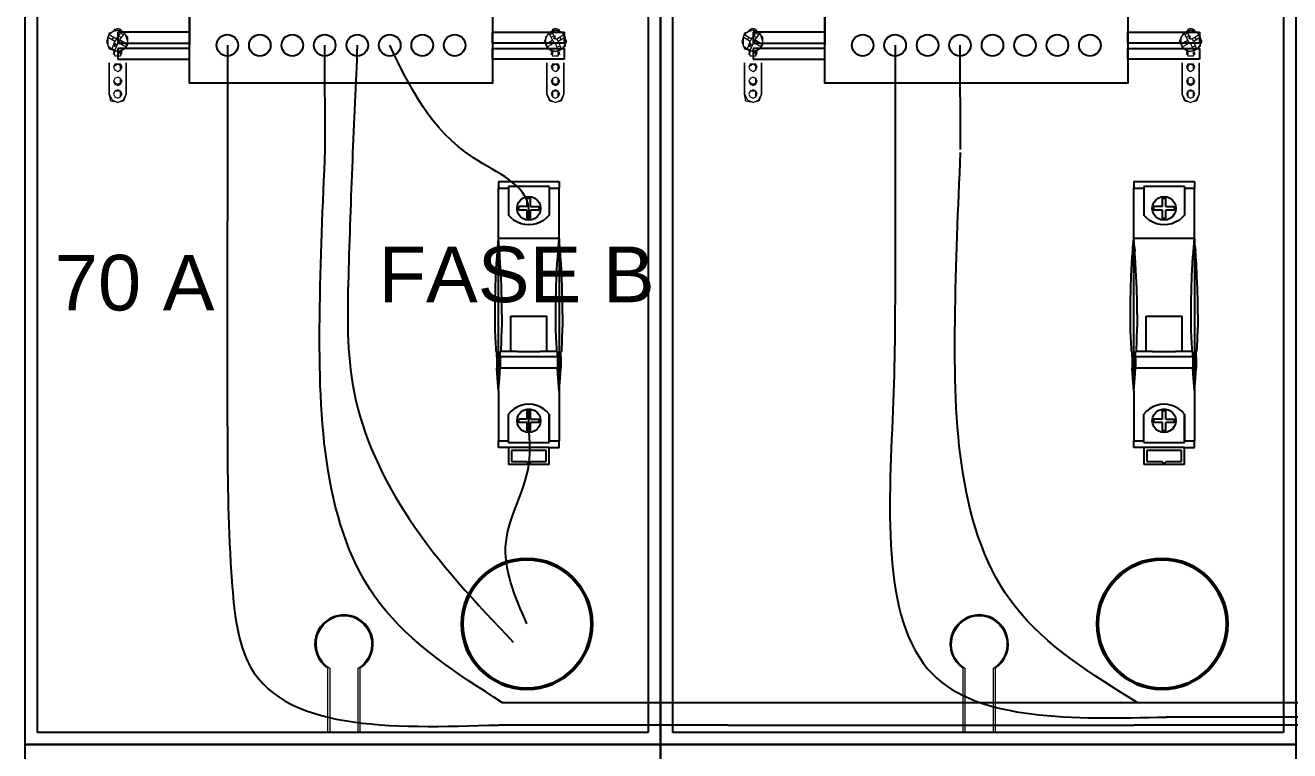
# Model space of a CAD drawing. Header units: millimetres. Extents: x 2991 to 3503, y 2795 to 2987.
# Drawn here: x 3307.2 to 3321.03, y 2833.31 to 2841.24 of the extents above; entities that cross this region are included whole.
import ezdxf

# ---------------------------------------------------------------- set-up
doc = ezdxf.new("R2010")
doc.units = ezdxf.units.MM
doc.linetypes.add('ACAD_ISO02W100', pattern=[15, 12, -3])
doc.layers.add('IND', color=7, linetype='Continuous', lineweight=13)
doc.styles.get("Standard").update_dxf_attribs({"font": ''})
doc.styles.get('Standard').set_extended_font_data('Arial')

msp = doc.modelspace()

# ---------------------------------------------------------------- linework, layer by layer
for p, q in [((3307.334, 2833.506), (3307.334, 2847.133)), ((3314.013, 2847.133), (3314.013, 2833.506)), ((3314.281, 2833.506), (3314.281, 2847.133)), ((3320.96, 2847.133), (3320.96, 2833.506)), ((3308.996, 2841.432), (3308.996, 2841.022)), ((3315.943, 2841.432), (3315.943, 2841.022)), ((3308.996, 2841.161), (3308.212, 2841.161)), ((3308.212, 2841.161), (3308.212, 2841.043)), ((3308.996, 2841.043), (3308.996, 2841.161)), ((3312.31, 2841.161), (3313.094, 2841.161)), ((3312.31, 2841.043), (3312.31, 2841.161)), ((3313.094, 2841.161), (3313.094, 2841.043)), ((3315.943, 2841.161), (3315.159, 2841.161)), ((3315.159, 2841.161), (3315.159, 2841.043)), ((3315.943, 2841.043), (3315.943, 2841.161)), ((3319.257, 2841.161), (3320.041, 2841.161)), ((3319.257, 2841.043), (3319.257, 2841.161)), ((3320.041, 2841.161), (3320.041, 2841.043)), ((3308.212, 2841.043), (3308.212, 2841.043)), ((3308.212, 2841.043), (3308.996, 2841.043)), ((3313.094, 2841.043), (3312.31, 2841.043)), ((3313.094, 2841.043), (3313.094, 2841.043)), ((3315.159, 2841.043), (3315.159, 2841.043)), ((3315.159, 2841.043), (3315.943, 2841.043)), ((3320.041, 2841.043), (3319.257, 2841.043)), ((3320.041, 2841.043), (3320.041, 2841.043)), ((3308.996, 2840.984), (3308.212, 2840.984)), ((3308.212, 2840.984), (3308.212, 2840.866)), ((3308.212, 2840.866), (3308.212, 2840.866)), ((3308.212, 2840.866), (3308.996, 2840.866)), ((3308.996, 2840.866), (3308.996, 2840.984)), ((3312.31, 2840.984), (3313.094, 2840.984)), ((3312.31, 2840.866), (3312.31, 2840.984)), ((3313.094, 2840.866), (3312.31, 2840.866)), ((3313.094, 2840.984), (3313.094, 2840.866)), ((3313.094, 2840.866), (3313.094, 2840.866)), ((3315.943, 2840.984), (3315.159, 2840.984)), ((3315.159, 2840.984), (3315.159, 2840.866)), ((3315.159, 2840.866), (3315.159, 2840.866)), ((3315.159, 2840.866), (3315.943, 2840.866)), ((3315.943, 2840.866), (3315.943, 2840.984)), ((3319.257, 2840.984), (3320.041, 2840.984)), ((3319.257, 2840.866), (3319.257, 2840.984)), ((3320.041, 2840.866), (3319.257, 2840.866)), ((3320.041, 2840.984), (3320.041, 2840.866)), ((3320.041, 2840.866), (3320.041, 2840.866)), ((3312.375, 2839.53), (3312.375, 2839.456)), ((3312.375, 2839.53), (3313.038, 2839.53)), ((3313.038, 2839.53), (3313.038, 2839.456)), ((3319.322, 2839.53), (3319.322, 2839.456)), ((3319.322, 2839.53), (3319.985, 2839.53)), ((3319.985, 2839.53), (3319.985, 2839.456)), ((3312.375, 2839.456), (3312.485, 2839.456)), ((3312.375, 2838.907), (3312.375, 2839.456)), ((3312.485, 2839.475), (3312.485, 2839.456)), ((3312.928, 2839.475), (3312.485, 2839.475)), ((3312.485, 2839.456), (3312.485, 2839.162)), ((3312.615, 2839.326), (3312.642, 2839.347)), ((3312.642, 2839.347), (3312.673, 2839.36)), ((3312.673, 2839.36), (3312.707, 2839.364)), ((3312.688, 2839.346), (3312.725, 2839.346)), ((3312.688, 2839.254), (3312.688, 2839.346)), ((3312.707, 2839.364), (3312.74, 2839.36)), ((3312.725, 2839.254), (3312.725, 2839.346)), ((3312.74, 2839.36), (3312.771, 2839.347)), ((3312.771, 2839.347), (3312.798, 2839.326)), ((3312.928, 2839.475), (3312.928, 2839.456)), ((3312.928, 2839.456), (3313.038, 2839.456)), ((3312.928, 2839.456), (3312.928, 2839.162)), ((3313.038, 2838.907), (3313.038, 2839.456)), ((3319.322, 2839.456), (3319.432, 2839.456)), ((3319.322, 2838.907), (3319.322, 2839.456)), ((3319.432, 2839.475), (3319.432, 2839.456)), ((3319.875, 2839.475), (3319.432, 2839.475)), ((3319.432, 2839.456), (3319.432, 2839.162)), ((3319.562, 2839.326), (3319.589, 2839.347)), ((3319.589, 2839.347), (3319.62, 2839.36)), ((3319.62, 2839.36), (3319.653, 2839.364)), ((3319.635, 2839.346), (3319.672, 2839.346)), ((3319.635, 2839.254), (3319.635, 2839.346)), ((3319.653, 2839.364), (3319.687, 2839.36)), ((3319.672, 2839.254), (3319.672, 2839.346)), ((3319.687, 2839.36), (3319.718, 2839.347)), ((3319.718, 2839.347), (3319.745, 2839.326)), ((3319.875, 2839.475), (3319.875, 2839.456)), ((3319.875, 2839.456), (3319.985, 2839.456)), ((3319.875, 2839.456), (3319.875, 2839.162)), ((3319.985, 2838.907), (3319.985, 2839.456)), ((3312.578, 2839.235), (3312.582, 2839.269)), ((3312.582, 2839.202), (3312.578, 2839.235)), ((3312.582, 2839.269), (3312.595, 2839.3)), ((3312.595, 2839.3), (3312.615, 2839.326)), ((3312.596, 2839.217), (3312.596, 2839.254)), ((3312.688, 2839.254), (3312.596, 2839.254)), ((3312.688, 2839.217), (3312.596, 2839.217)), ((3312.688, 2839.125), (3312.688, 2839.217)), ((3312.725, 2839.254), (3312.817, 2839.254)), ((3312.817, 2839.217), (3312.725, 2839.217)), ((3312.725, 2839.125), (3312.725, 2839.217)), ((3312.798, 2839.326), (3312.818, 2839.3)), ((3312.817, 2839.254), (3312.817, 2839.217)), ((3312.818, 2839.3), (3312.831, 2839.269)), ((3312.831, 2839.269), (3312.836, 2839.235)), ((3312.836, 2839.235), (3312.831, 2839.202)), ((3319.524, 2839.235), (3319.529, 2839.269)), ((3319.529, 2839.202), (3319.524, 2839.235)), ((3319.529, 2839.269), (3319.542, 2839.3)), ((3319.542, 2839.3), (3319.562, 2839.326)), ((3319.543, 2839.217), (3319.543, 2839.254)), ((3319.635, 2839.254), (3319.543, 2839.254)), ((3319.635, 2839.217), (3319.543, 2839.217)), ((3319.635, 2839.125), (3319.635, 2839.217)), ((3319.672, 2839.254), (3319.764, 2839.254)), ((3319.764, 2839.217), (3319.672, 2839.217)), ((3319.672, 2839.125), (3319.672, 2839.217)), ((3319.745, 2839.326), (3319.765, 2839.3)), ((3319.764, 2839.254), (3319.764, 2839.217)), ((3319.765, 2839.3), (3319.778, 2839.269)), ((3319.778, 2839.269), (3319.782, 2839.235)), ((3319.782, 2839.235), (3319.778, 2839.202)), ((3312.514, 2839.13), (3312.485, 2839.162)), ((3312.547, 2839.104), (3312.514, 2839.13)), ((3312.584, 2839.083), (3312.547, 2839.104)), ((3312.595, 2839.171), (3312.582, 2839.202)), ((3312.623, 2839.067), (3312.584, 2839.083)), ((3312.615, 2839.144), (3312.595, 2839.171)), ((3312.642, 2839.124), (3312.615, 2839.144)), ((3312.664, 2839.058), (3312.623, 2839.067)), ((3312.673, 2839.111), (3312.642, 2839.124)), ((3312.707, 2839.106), (3312.673, 2839.111)), ((3312.725, 2839.125), (3312.688, 2839.125)), ((3312.74, 2839.111), (3312.707, 2839.106)), ((3312.771, 2839.124), (3312.74, 2839.111)), ((3312.79, 2839.067), (3312.749, 2839.058)), ((3312.798, 2839.144), (3312.771, 2839.124)), ((3312.829, 2839.083), (3312.79, 2839.067)), ((3312.818, 2839.171), (3312.798, 2839.144)), ((3312.831, 2839.202), (3312.818, 2839.171)), ((3312.866, 2839.104), (3312.829, 2839.083)), ((3312.899, 2839.13), (3312.866, 2839.104)), ((3312.928, 2839.162), (3312.899, 2839.13)), ((3319.461, 2839.13), (3319.432, 2839.162)), ((3319.494, 2839.104), (3319.461, 2839.13)), ((3319.531, 2839.083), (3319.494, 2839.104)), ((3319.542, 2839.171), (3319.529, 2839.202)), ((3319.57, 2839.067), (3319.531, 2839.083)), ((3319.562, 2839.144), (3319.542, 2839.171)), ((3319.589, 2839.124), (3319.562, 2839.144)), ((3319.611, 2839.058), (3319.57, 2839.067)), ((3319.62, 2839.111), (3319.589, 2839.124)), ((3319.653, 2839.106), (3319.62, 2839.111)), ((3319.672, 2839.125), (3319.635, 2839.125)), ((3319.687, 2839.111), (3319.653, 2839.106)), ((3319.718, 2839.124), (3319.687, 2839.111)), ((3319.737, 2839.067), (3319.696, 2839.058)), ((3319.745, 2839.144), (3319.718, 2839.124)), ((3319.776, 2839.083), (3319.737, 2839.067)), ((3319.765, 2839.171), (3319.745, 2839.144)), ((3319.778, 2839.202), (3319.765, 2839.171)), ((3319.813, 2839.104), (3319.776, 2839.083)), ((3319.846, 2839.13), (3319.813, 2839.104)), ((3319.875, 2839.162), (3319.846, 2839.13)), ((3312.707, 2839.055), (3312.664, 2839.058)), ((3312.749, 2839.058), (3312.707, 2839.055)), ((3319.653, 2839.055), (3319.611, 2839.058)), ((3319.696, 2839.058), (3319.653, 2839.055)), ((3312.364, 2838.77), (3312.367, 2838.807)), ((3312.367, 2838.807), (3312.375, 2838.907)), ((3313.038, 2838.907), (3312.375, 2838.907)), ((3312.383, 2838.807), (3312.375, 2838.907)), ((3312.375, 2837.242), (3312.375, 2838.907)), ((3312.383, 2838.807), (3312.386, 2838.77)), ((3313.027, 2838.77), (3313.03, 2838.807)), ((3313.03, 2838.807), (3313.038, 2838.907)), ((3313.047, 2838.807), (3313.038, 2838.907)), ((3313.038, 2838.907), (3313.038, 2837.242)), ((3313.047, 2838.807), (3313.05, 2838.77)), ((3319.311, 2838.77), (3319.313, 2838.807)), ((3319.313, 2838.807), (3319.322, 2838.907)), ((3319.985, 2838.907), (3319.322, 2838.907)), ((3319.33, 2838.807), (3319.322, 2838.907)), ((3319.322, 2837.242), (3319.322, 2838.907)), ((3319.33, 2838.807), (3319.333, 2838.77)), ((3319.974, 2838.77), (3319.977, 2838.807)), ((3319.977, 2838.807), (3319.985, 2838.907)), ((3319.993, 2838.807), (3319.985, 2838.907)), ((3319.985, 2838.907), (3319.985, 2837.242)), ((3319.993, 2838.807), (3319.996, 2838.77)), ((3312.354, 2838.632), (3312.359, 2838.701)), ((3312.359, 2838.701), (3312.361, 2838.733)), ((3312.363, 2838.754), (3312.361, 2838.733)), ((3312.363, 2838.754), (3312.364, 2838.77)), ((3312.389, 2838.733), (3312.386, 2838.77)), ((3312.391, 2838.701), (3312.389, 2838.733)), ((3312.395, 2838.632), (3312.391, 2838.701)), ((3313.018, 2838.632), (3313.022, 2838.701)), ((3313.022, 2838.701), (3313.025, 2838.733)), ((3313.026, 2838.754), (3313.025, 2838.733)), ((3313.026, 2838.754), (3313.027, 2838.77)), ((3313.052, 2838.733), (3313.05, 2838.77)), ((3313.054, 2838.701), (3313.052, 2838.733)), ((3313.059, 2838.632), (3313.054, 2838.701)), ((3319.301, 2838.632), (3319.306, 2838.701)), ((3319.306, 2838.701), (3319.308, 2838.733)), ((3319.309, 2838.754), (3319.308, 2838.733)), ((3319.309, 2838.754), (3319.311, 2838.77)), ((3319.335, 2838.733), (3319.333, 2838.77)), ((3319.338, 2838.701), (3319.335, 2838.733)), ((3319.342, 2838.632), (3319.338, 2838.701)), ((3319.965, 2838.632), (3319.969, 2838.701)), ((3319.969, 2838.701), (3319.971, 2838.733)), ((3319.973, 2838.754), (3319.971, 2838.733)), ((3319.973, 2838.754), (3319.974, 2838.77)), ((3319.999, 2838.733), (3319.996, 2838.77)), ((3320.001, 2838.701), (3319.999, 2838.733)), ((3320.006, 2838.632), (3320.001, 2838.701)), ((3312.347, 2838.493), (3312.354, 2838.632)), ((3312.403, 2838.493), (3312.395, 2838.632)), ((3313.011, 2838.493), (3313.018, 2838.632)), ((3313.066, 2838.493), (3313.059, 2838.632)), ((3319.294, 2838.493), (3319.301, 2838.632)), ((3319.349, 2838.493), (3319.342, 2838.632)), ((3319.957, 2838.493), (3319.965, 2838.632)), ((3320.013, 2838.493), (3320.006, 2838.632)), ((3312.342, 2838.354), (3312.347, 2838.493)), ((3312.408, 2838.354), (3312.403, 2838.493)), ((3313.006, 2838.354), (3313.011, 2838.493)), ((3313.071, 2838.354), (3313.066, 2838.493)), ((3319.289, 2838.354), (3319.294, 2838.493)), ((3319.354, 2838.354), (3319.349, 2838.493)), ((3319.952, 2838.354), (3319.957, 2838.493)), ((3320.018, 2838.354), (3320.013, 2838.493)), ((3312.339, 2838.214), (3312.342, 2838.354)), ((3312.411, 2838.214), (3312.408, 2838.354)), ((3313.002, 2838.214), (3313.006, 2838.354)), ((3313.074, 2838.214), (3313.071, 2838.354)), ((3319.286, 2838.214), (3319.289, 2838.354)), ((3319.358, 2838.214), (3319.354, 2838.354)), ((3319.949, 2838.214), (3319.952, 2838.354)), ((3320.021, 2838.214), (3320.018, 2838.354)), ((3312.338, 2838.074), (3312.339, 2838.214)), ((3312.412, 2838.074), (3312.411, 2838.214)), ((3313.001, 2838.074), (3313.002, 2838.214)), ((3313.075, 2838.074), (3313.074, 2838.214)), ((3319.285, 2838.074), (3319.286, 2838.214)), ((3319.359, 2838.074), (3319.358, 2838.214)), ((3319.948, 2838.074), (3319.949, 2838.214)), ((3320.022, 2838.074), (3320.021, 2838.214)), ((3312.339, 2837.935), (3312.338, 2838.074)), ((3312.412, 2838.074), (3312.411, 2837.935)), ((3312.51, 2837.672), (3312.51, 2838.056)), ((3312.51, 2838.056), (3312.903, 2838.056)), ((3312.903, 2837.672), (3312.903, 2838.056)), ((3313.002, 2837.935), (3313.001, 2838.074)), ((3313.075, 2838.074), (3313.074, 2837.935)), ((3319.286, 2837.935), (3319.285, 2838.074)), ((3319.359, 2838.074), (3319.358, 2837.935)), ((3319.457, 2837.672), (3319.457, 2838.056)), ((3319.457, 2838.056), (3319.85, 2838.056)), ((3319.85, 2837.672), (3319.85, 2838.056)), ((3319.949, 2837.935), (3319.948, 2838.074)), ((3320.022, 2838.074), (3320.021, 2837.935)), ((3312.342, 2837.795), (3312.339, 2837.935)), ((3312.408, 2837.795), (3312.411, 2837.935)), ((3313.006, 2837.795), (3313.002, 2837.935)), ((3313.071, 2837.795), (3313.074, 2837.935)), ((3319.289, 2837.795), (3319.286, 2837.935)), ((3319.354, 2837.795), (3319.358, 2837.935)), ((3319.952, 2837.795), (3319.949, 2837.935)), ((3320.018, 2837.795), (3320.021, 2837.935)), ((3312.342, 2837.795), (3312.347, 2837.672)), ((3312.403, 2837.672), (3312.408, 2837.795)), ((3313.006, 2837.795), (3313.01, 2837.672)), ((3313.066, 2837.672), (3313.071, 2837.795)), ((3319.289, 2837.795), (3319.294, 2837.672)), ((3319.35, 2837.672), (3319.354, 2837.795)), ((3319.952, 2837.795), (3319.957, 2837.672)), ((3320.013, 2837.672), (3320.018, 2837.795)), ((3312.357, 2837.672), (3312.347, 2837.672)), ((3312.357, 2837.612), (3312.357, 2837.672)), ((3312.357, 2837.612), (3312.357, 2837.488)), ((3312.403, 2837.672), (3312.393, 2837.672)), ((3312.393, 2837.612), (3312.393, 2837.672)), ((3313.02, 2837.612), (3312.393, 2837.612)), ((3312.393, 2837.612), (3312.393, 2837.488)), ((3312.51, 2837.672), (3312.403, 2837.672)), ((3312.581, 2837.672), (3312.51, 2837.672)), ((3312.581, 2837.672), (3312.831, 2837.672)), ((3312.903, 2837.672), (3312.831, 2837.672)), ((3313.01, 2837.672), (3312.903, 2837.672)), ((3313.02, 2837.672), (3313.01, 2837.672)), ((3313.02, 2837.612), (3313.02, 2837.672)), ((3313.02, 2837.612), (3313.02, 2837.488)), ((3313.066, 2837.672), (3313.057, 2837.672)), ((3313.057, 2837.612), (3313.057, 2837.672)), ((3313.057, 2837.612), (3313.057, 2837.488)), ((3319.303, 2837.672), (3319.294, 2837.672)), ((3319.303, 2837.612), (3319.303, 2837.672)), ((3319.303, 2837.612), (3319.303, 2837.488)), ((3319.35, 2837.672), (3319.34, 2837.672)), ((3319.34, 2837.612), (3319.34, 2837.672)), ((3319.967, 2837.612), (3319.34, 2837.612)), ((3319.34, 2837.612), (3319.34, 2837.488)), ((3319.457, 2837.672), (3319.35, 2837.672)), ((3319.527, 2837.672), (3319.457, 2837.672)), ((3319.527, 2837.672), (3319.778, 2837.672)), ((3319.85, 2837.672), (3319.778, 2837.672)), ((3319.957, 2837.672), (3319.85, 2837.672)), ((3319.967, 2837.672), (3319.957, 2837.672)), ((3319.967, 2837.612), (3319.967, 2837.672)), ((3319.967, 2837.612), (3319.967, 2837.488)), ((3320.013, 2837.672), (3320.004, 2837.672)), ((3320.004, 2837.612), (3320.004, 2837.672)), ((3320.004, 2837.612), (3320.004, 2837.488)), ((3312.364, 2837.379), (3312.357, 2837.488)), ((3312.386, 2837.379), (3312.393, 2837.488)), ((3313.02, 2837.488), (3312.393, 2837.488)), ((3313.027, 2837.379), (3313.02, 2837.488)), ((3313.05, 2837.379), (3313.057, 2837.488)), ((3319.311, 2837.379), (3319.303, 2837.488)), ((3319.333, 2837.379), (3319.34, 2837.488)), ((3319.967, 2837.488), (3319.34, 2837.488)), ((3319.974, 2837.379), (3319.967, 2837.488)), ((3319.996, 2837.379), (3320.004, 2837.488)), ((3312.375, 2837.242), (3312.364, 2837.379)), ((3312.375, 2837.242), (3312.386, 2837.379)), ((3313.038, 2837.242), (3313.027, 2837.379)), ((3313.038, 2837.242), (3313.05, 2837.379)), ((3319.322, 2837.242), (3319.311, 2837.379)), ((3319.322, 2837.242), (3319.333, 2837.379)), ((3319.985, 2837.242), (3319.974, 2837.379)), ((3319.985, 2837.242), (3319.996, 2837.379)), ((3312.375, 2837.242), (3312.375, 2836.692)), ((3313.038, 2837.242), (3313.038, 2836.692)), ((3319.322, 2837.242), (3319.322, 2836.692)), ((3319.985, 2837.242), (3319.985, 2836.692)), ((3312.514, 2837.018), (3312.485, 2836.987)), ((3312.547, 2837.045), (3312.514, 2837.018)), ((3312.584, 2837.066), (3312.547, 2837.045)), ((3312.623, 2837.081), (3312.584, 2837.066)), ((3312.595, 2836.978), (3312.615, 2837.005)), ((3312.615, 2837.005), (3312.642, 2837.025)), ((3312.664, 2837.091), (3312.623, 2837.081)), ((3312.642, 2837.025), (3312.673, 2837.038)), ((3312.707, 2837.094), (3312.664, 2837.091)), ((3312.673, 2837.038), (3312.707, 2837.043)), ((3312.688, 2836.932), (3312.688, 2837.024)), ((3312.688, 2837.024), (3312.725, 2837.024)), ((3312.749, 2837.091), (3312.707, 2837.094)), ((3312.707, 2837.043), (3312.74, 2837.038)), ((3312.725, 2836.932), (3312.725, 2837.024)), ((3312.74, 2837.038), (3312.771, 2837.025)), ((3312.79, 2837.081), (3312.749, 2837.091)), ((3312.771, 2837.025), (3312.798, 2837.005)), ((3312.829, 2837.066), (3312.79, 2837.081)), ((3312.798, 2837.005), (3312.818, 2836.978)), ((3312.866, 2837.045), (3312.829, 2837.066)), ((3312.899, 2837.018), (3312.866, 2837.045)), ((3312.928, 2836.987), (3312.899, 2837.018)), ((3319.461, 2837.018), (3319.432, 2836.987)), ((3319.494, 2837.045), (3319.461, 2837.018)), ((3319.531, 2837.066), (3319.494, 2837.045)), ((3319.57, 2837.081), (3319.531, 2837.066)), ((3319.542, 2836.978), (3319.562, 2837.005)), ((3319.562, 2837.005), (3319.589, 2837.025)), ((3319.611, 2837.091), (3319.57, 2837.081)), ((3319.589, 2837.025), (3319.62, 2837.038)), ((3319.653, 2837.094), (3319.611, 2837.091)), ((3319.62, 2837.038), (3319.653, 2837.043)), ((3319.635, 2836.932), (3319.635, 2837.024)), ((3319.635, 2837.024), (3319.672, 2837.024)), ((3319.696, 2837.091), (3319.653, 2837.094)), ((3319.653, 2837.043), (3319.687, 2837.038)), ((3319.672, 2836.932), (3319.672, 2837.024)), ((3319.687, 2837.038), (3319.718, 2837.025)), ((3319.737, 2837.081), (3319.696, 2837.091)), ((3319.718, 2837.025), (3319.745, 2837.005)), ((3319.776, 2837.066), (3319.737, 2837.081)), ((3319.745, 2837.005), (3319.765, 2836.978)), ((3319.813, 2837.045), (3319.776, 2837.066)), ((3319.846, 2837.018), (3319.813, 2837.045)), ((3319.875, 2836.987), (3319.846, 2837.018)), ((3312.485, 2836.692), (3312.485, 2836.987)), ((3312.485, 2836.692), (3312.485, 2836.987)), ((3312.578, 2836.914), (3312.582, 2836.947)), ((3312.582, 2836.88), (3312.578, 2836.914)), ((3312.582, 2836.947), (3312.595, 2836.978)), ((3312.595, 2836.849), (3312.582, 2836.88)), ((3312.596, 2836.895), (3312.596, 2836.932)), ((3312.688, 2836.932), (3312.596, 2836.932)), ((3312.688, 2836.895), (3312.596, 2836.895)), ((3312.688, 2836.803), (3312.688, 2836.895)), ((3312.725, 2836.932), (3312.817, 2836.932)), ((3312.817, 2836.895), (3312.725, 2836.895)), ((3312.725, 2836.803), (3312.725, 2836.895)), ((3312.817, 2836.932), (3312.817, 2836.895)), ((3312.818, 2836.978), (3312.831, 2836.947)), ((3312.831, 2836.88), (3312.818, 2836.849)), ((3312.831, 2836.947), (3312.836, 2836.914)), ((3312.836, 2836.914), (3312.831, 2836.88)), ((3312.928, 2836.987), (3312.928, 2836.692)), ((3312.928, 2836.692), (3312.928, 2836.987)), ((3319.432, 2836.692), (3319.432, 2836.987)), ((3319.432, 2836.692), (3319.432, 2836.987)), ((3319.524, 2836.914), (3319.529, 2836.947)), ((3319.529, 2836.88), (3319.524, 2836.914)), ((3319.529, 2836.947), (3319.542, 2836.978)), ((3319.542, 2836.849), (3319.529, 2836.88)), ((3319.543, 2836.895), (3319.543, 2836.932)), ((3319.635, 2836.932), (3319.543, 2836.932)), ((3319.635, 2836.895), (3319.543, 2836.895)), ((3319.635, 2836.803), (3319.635, 2836.895)), ((3319.672, 2836.932), (3319.764, 2836.932)), ((3319.764, 2836.895), (3319.672, 2836.895)), ((3319.672, 2836.803), (3319.672, 2836.895)), ((3319.764, 2836.932), (3319.764, 2836.895)), ((3319.765, 2836.978), (3319.778, 2836.947)), ((3319.778, 2836.88), (3319.765, 2836.849)), ((3319.778, 2836.947), (3319.782, 2836.914)), ((3319.782, 2836.914), (3319.778, 2836.88)), ((3319.875, 2836.987), (3319.875, 2836.692)), ((3319.875, 2836.692), (3319.875, 2836.987)), ((3312.615, 2836.822), (3312.595, 2836.849)), ((3312.642, 2836.802), (3312.615, 2836.822)), ((3312.673, 2836.789), (3312.642, 2836.802)), ((3312.707, 2836.785), (3312.673, 2836.789)), ((3312.725, 2836.803), (3312.688, 2836.803)), ((3312.74, 2836.789), (3312.707, 2836.785)), ((3312.771, 2836.802), (3312.74, 2836.789)), ((3312.798, 2836.822), (3312.771, 2836.802)), ((3312.818, 2836.849), (3312.798, 2836.822)), ((3319.562, 2836.822), (3319.542, 2836.849)), ((3319.589, 2836.802), (3319.562, 2836.822)), ((3319.62, 2836.789), (3319.589, 2836.802)), ((3319.653, 2836.785), (3319.62, 2836.789)), ((3319.672, 2836.803), (3319.635, 2836.803)), ((3319.687, 2836.789), (3319.653, 2836.785)), ((3319.718, 2836.802), (3319.687, 2836.789)), ((3319.745, 2836.822), (3319.718, 2836.802)), ((3319.765, 2836.849), (3319.745, 2836.822)), ((3312.375, 2836.619), (3312.375, 2836.692)), ((3312.375, 2836.692), (3312.485, 2836.692)), ((3312.485, 2836.619), (3312.375, 2836.619)), ((3312.485, 2836.674), (3312.485, 2836.692)), ((3312.485, 2836.674), (3312.928, 2836.674)), ((3312.928, 2836.619), (3312.485, 2836.619)), ((3312.485, 2836.619), (3312.485, 2836.434)), ((3312.518, 2836.587), (3312.518, 2836.466)), ((3312.896, 2836.587), (3312.518, 2836.587)), ((3312.896, 2836.466), (3312.896, 2836.587)), ((3312.928, 2836.692), (3313.038, 2836.692)), ((3312.928, 2836.674), (3312.928, 2836.692)), ((3312.928, 2836.619), (3313.038, 2836.619)), ((3312.928, 2836.434), (3312.928, 2836.619)), ((3313.038, 2836.619), (3313.038, 2836.692)), ((3319.322, 2836.619), (3319.322, 2836.692)), ((3319.322, 2836.692), (3319.432, 2836.692)), ((3319.432, 2836.619), (3319.322, 2836.619)), ((3319.432, 2836.674), (3319.432, 2836.692)), ((3319.432, 2836.674), (3319.875, 2836.674)), ((3319.875, 2836.619), (3319.432, 2836.619)), ((3319.432, 2836.619), (3319.432, 2836.434)), ((3319.464, 2836.587), (3319.464, 2836.466)), ((3319.843, 2836.587), (3319.464, 2836.587)), ((3319.843, 2836.466), (3319.843, 2836.587)), ((3319.875, 2836.692), (3319.985, 2836.692)), ((3319.875, 2836.674), (3319.875, 2836.692)), ((3319.875, 2836.619), (3319.985, 2836.619)), ((3319.875, 2836.434), (3319.875, 2836.619)), ((3319.985, 2836.619), (3319.985, 2836.692)), ((3312.518, 2836.466), (3312.688, 2836.466)), ((3312.689, 2836.462), (3312.688, 2836.466)), ((3312.691, 2836.457), (3312.689, 2836.462)), ((3312.694, 2836.453), (3312.691, 2836.457)), ((3312.697, 2836.45), (3312.694, 2836.453)), ((3312.702, 2836.449), (3312.697, 2836.45)), ((3312.707, 2836.448), (3312.702, 2836.449)), ((3312.711, 2836.449), (3312.707, 2836.448)), ((3312.716, 2836.45), (3312.711, 2836.449)), ((3312.72, 2836.453), (3312.716, 2836.45)), ((3312.723, 2836.457), (3312.72, 2836.453)), ((3312.724, 2836.462), (3312.723, 2836.457)), ((3312.725, 2836.466), (3312.724, 2836.462)), ((3312.725, 2836.466), (3312.896, 2836.466)), ((3319.464, 2836.466), (3319.635, 2836.466)), ((3319.636, 2836.462), (3319.635, 2836.466)), ((3319.637, 2836.457), (3319.636, 2836.462)), ((3319.64, 2836.453), (3319.637, 2836.457)), ((3319.644, 2836.45), (3319.64, 2836.453)), ((3319.649, 2836.449), (3319.644, 2836.45)), ((3319.653, 2836.448), (3319.649, 2836.449)), ((3319.658, 2836.449), (3319.653, 2836.448)), ((3319.663, 2836.45), (3319.658, 2836.449)), ((3319.666, 2836.453), (3319.663, 2836.45)), ((3319.669, 2836.457), (3319.666, 2836.453)), ((3319.671, 2836.462), (3319.669, 2836.457)), ((3319.672, 2836.466), (3319.671, 2836.462)), ((3319.672, 2836.466), (3319.843, 2836.466)), ((3312.928, 2836.434), (3312.485, 2836.434)), ((3319.875, 2836.434), (3319.432, 2836.434)), ((3314.013, 2833.506), (3307.334, 2833.506)), ((3320.96, 2833.506), (3314.281, 2833.506))]:
    msp.add_line(p, q)
at = {"color": 5}
for p, q in [((3310.481, 2839.88), (3310.475, 2841.018)), ((3317.428, 2839.88), (3317.422, 2841.018)), ((3317.428, 2833.83), (3312.42, 2833.83)), ((3328.428, 2833.83), (3317.428, 2833.83))]:
    msp.add_line(p, q, dxfattribs=at)
at = {"color": 1}
for p, q in [((3321.639, 2833.673), (3319.678, 2833.673)), ((3314.884, 2833.587), (3312.38, 2833.587)), ((3314.884, 2833.587), (3319.327, 2833.587)), ((3321.831, 2833.587), (3319.327, 2833.587))]:
    msp.add_line(p, q, dxfattribs=at)
for points in [[(3314.147, 2847.266), (3314.147, 2833.373), (3307.2, 2833.373), (3307.2, 2847.266)], [(3321.094, 2847.266), (3321.094, 2833.373), (3314.147, 2833.373), (3314.147, 2847.266)], [(3308.996, 2841.432), (3312.31, 2841.432), (3312.31, 2840.603), (3308.996, 2840.603)], [(3315.943, 2841.432), (3319.257, 2841.432), (3319.257, 2840.603), (3315.943, 2840.603)], [(3314.147, 2833.373), (3314.147, 2819.479), (3307.2, 2819.479), (3307.2, 2833.373)], [(3321.094, 2833.373), (3321.094, 2819.479), (3314.147, 2819.479), (3314.147, 2833.373)]]:
    msp.add_lwpolyline(points, close=True)
at = {"color": 0, "lineweight": 18}
for points in [[(3308.321, 2841.058), (3308.29, 2841.151), (3308.212, 2841.182), (3308.119, 2841.151), (3308.088, 2841.058), (3308.119, 2840.981), (3308.212, 2840.95), (3308.29, 2840.981)], [(3308.243, 2841.074), (3308.321, 2841.028), (3308.321, 2841.105), (3308.259, 2841.167), (3308.181, 2841.182), (3308.119, 2841.136), (3308.197, 2841.089), (3308.243, 2841.151), (3308.274, 2841.136), (3308.228, 2841.074)], [(3313.121, 2841.058), (3313.075, 2841.151), (3312.997, 2841.182), (3312.92, 2841.151), (3312.873, 2841.058), (3312.92, 2840.981), (3312.997, 2840.95), (3313.075, 2840.981)], [(3312.889, 2841.028), (3312.966, 2841.074), (3312.935, 2841.136), (3312.966, 2841.151), (3312.997, 2841.089), (3313.013, 2841.089), (3313.09, 2841.136), (3313.028, 2841.182), (3312.951, 2841.167), (3312.889, 2841.105)], [(3315.267, 2841.058), (3315.236, 2841.151), (3315.159, 2841.182), (3315.066, 2841.151), (3315.035, 2841.058), (3315.066, 2840.981), (3315.159, 2840.95), (3315.236, 2840.981)], [(3315.19, 2841.074), (3315.267, 2841.028), (3315.267, 2841.105), (3315.205, 2841.167), (3315.128, 2841.182), (3315.066, 2841.136), (3315.143, 2841.089), (3315.19, 2841.151), (3315.221, 2841.136), (3315.174, 2841.074)], [(3320.068, 2841.058), (3320.022, 2841.151), (3319.944, 2841.182), (3319.867, 2841.151), (3319.82, 2841.058), (3319.867, 2840.981), (3319.944, 2840.95), (3320.022, 2840.981)], [(3319.836, 2841.028), (3319.913, 2841.074), (3319.882, 2841.136), (3319.913, 2841.151), (3319.944, 2841.089), (3319.96, 2841.089), (3320.037, 2841.136), (3319.975, 2841.182), (3319.898, 2841.167), (3319.836, 2841.105)], [(3308.212, 2841.043), (3308.181, 2840.966), (3308.15, 2840.981), (3308.181, 2841.058), (3308.104, 2841.105), (3308.104, 2841.012), (3308.166, 2840.966), (3308.243, 2840.95), (3308.305, 2840.997), (3308.228, 2841.043)], [(3312.982, 2841.043), (3312.904, 2840.997), (3312.966, 2840.95), (3313.044, 2840.966), (3313.106, 2841.012), (3313.106, 2841.105), (3313.028, 2841.058), (3313.059, 2840.981), (3313.028, 2840.966), (3312.997, 2841.043)], [(3312.997, 2841.105), (3312.982, 2841.105)], [(3315.159, 2841.043), (3315.128, 2840.966), (3315.097, 2840.981), (3315.128, 2841.058), (3315.05, 2841.105), (3315.05, 2841.012), (3315.112, 2840.966), (3315.19, 2840.95), (3315.252, 2840.997), (3315.174, 2841.043)], [(3319.929, 2841.043), (3319.851, 2840.997), (3319.913, 2840.95), (3319.991, 2840.966), (3320.053, 2841.012), (3320.053, 2841.105), (3319.975, 2841.058), (3320.006, 2840.981), (3319.975, 2840.966), (3319.944, 2841.043)], [(3319.944, 2841.105), (3319.929, 2841.105)], [(3308.166, 2840.919), (3308.181, 2840.95)], [(3315.112, 2840.919), (3315.128, 2840.95)], [(3308.119, 2840.485), (3308.119, 2840.826)], [(3308.259, 2840.78), (3308.243, 2840.811), (3308.181, 2840.811), (3308.166, 2840.78), (3308.181, 2840.749), (3308.212, 2840.733), (3308.243, 2840.749)], [(3308.243, 2840.78), (3308.243, 2840.795), (3308.212, 2840.811), (3308.181, 2840.795), (3308.166, 2840.78), (3308.181, 2840.749), (3308.212, 2840.733), (3308.243, 2840.749)], [(3308.305, 2840.826), (3308.305, 2840.485)], [(3312.904, 2840.485), (3312.904, 2840.826)], [(3313.09, 2840.485), (3313.059, 2840.408), (3312.997, 2840.392), (3312.935, 2840.408), (3312.904, 2840.485), (3312.935, 2840.423), (3312.997, 2840.392), (3313.059, 2840.423), (3313.09, 2840.485), (3313.09, 2840.826)], [(3313.044, 2840.78), (3313.028, 2840.811), (3312.966, 2840.811), (3312.951, 2840.78), (3312.966, 2840.749), (3312.997, 2840.733), (3313.028, 2840.749)], [(3313.028, 2840.78), (3313.028, 2840.795), (3312.997, 2840.811), (3312.966, 2840.795), (3312.966, 2840.749), (3312.997, 2840.733), (3313.028, 2840.749)], [(3315.066, 2840.485), (3315.066, 2840.826)], [(3315.205, 2840.78), (3315.19, 2840.811), (3315.128, 2840.811), (3315.112, 2840.78), (3315.128, 2840.749), (3315.159, 2840.733), (3315.19, 2840.749)], [(3315.19, 2840.78), (3315.19, 2840.795), (3315.159, 2840.811), (3315.128, 2840.795), (3315.112, 2840.78), (3315.128, 2840.749), (3315.159, 2840.733), (3315.19, 2840.749)], [(3315.252, 2840.826), (3315.252, 2840.485)], [(3319.851, 2840.485), (3319.851, 2840.826)], [(3320.037, 2840.485), (3320.006, 2840.408), (3319.944, 2840.392), (3319.882, 2840.408), (3319.851, 2840.485), (3319.882, 2840.423), (3319.944, 2840.392), (3320.006, 2840.423), (3320.037, 2840.485), (3320.037, 2840.826)], [(3319.991, 2840.78), (3319.975, 2840.811), (3319.913, 2840.811), (3319.898, 2840.78), (3319.913, 2840.749), (3319.944, 2840.733), (3319.975, 2840.749)], [(3319.975, 2840.78), (3319.975, 2840.795), (3319.944, 2840.811), (3319.913, 2840.795), (3319.913, 2840.749), (3319.944, 2840.733), (3319.975, 2840.749)], [(3308.243, 2840.625), (3308.243, 2840.656), (3308.212, 2840.671), (3308.181, 2840.656), (3308.166, 2840.625), (3308.181, 2840.609), (3308.212, 2840.594), (3308.243, 2840.609)], [(3308.259, 2840.625), (3308.243, 2840.656), (3308.212, 2840.671), (3308.181, 2840.656), (3308.166, 2840.625), (3308.181, 2840.594), (3308.212, 2840.578), (3308.243, 2840.594)], [(3313.044, 2840.625), (3313.028, 2840.656), (3312.997, 2840.671), (3312.966, 2840.656), (3312.951, 2840.625), (3312.966, 2840.594), (3312.997, 2840.578), (3313.028, 2840.594)], [(3313.028, 2840.625), (3313.028, 2840.656), (3312.997, 2840.671), (3312.966, 2840.656), (3312.966, 2840.609), (3312.997, 2840.594), (3313.028, 2840.609)], [(3315.19, 2840.625), (3315.19, 2840.656), (3315.159, 2840.671), (3315.128, 2840.656), (3315.112, 2840.625), (3315.128, 2840.609), (3315.159, 2840.594), (3315.19, 2840.609)], [(3315.205, 2840.625), (3315.19, 2840.656), (3315.159, 2840.671), (3315.128, 2840.656), (3315.112, 2840.625), (3315.128, 2840.594), (3315.159, 2840.578), (3315.19, 2840.594)], [(3319.991, 2840.625), (3319.975, 2840.656), (3319.944, 2840.671), (3319.913, 2840.656), (3319.898, 2840.625), (3319.913, 2840.594), (3319.944, 2840.578), (3319.975, 2840.594)], [(3319.975, 2840.625), (3319.975, 2840.656), (3319.944, 2840.671), (3319.913, 2840.656), (3319.913, 2840.609), (3319.944, 2840.594), (3319.975, 2840.609)], [(3308.305, 2840.485), (3308.274, 2840.408), (3308.212, 2840.392), (3308.135, 2840.408), (3308.119, 2840.485), (3308.15, 2840.423), (3308.212, 2840.392), (3308.274, 2840.423)], [(3308.259, 2840.485), (3308.243, 2840.516), (3308.212, 2840.532), (3308.181, 2840.516), (3308.166, 2840.485), (3308.181, 2840.454), (3308.212, 2840.439), (3308.243, 2840.454)], [(3308.243, 2840.485), (3308.243, 2840.516), (3308.181, 2840.516), (3308.166, 2840.485), (3308.181, 2840.454), (3308.212, 2840.439), (3308.243, 2840.454)], [(3313.044, 2840.485), (3313.028, 2840.516), (3312.997, 2840.532), (3312.966, 2840.516), (3312.951, 2840.485), (3312.966, 2840.454), (3312.997, 2840.439), (3313.028, 2840.454)], [(3313.028, 2840.485), (3313.028, 2840.516), (3312.966, 2840.516), (3312.966, 2840.454), (3312.997, 2840.439), (3313.028, 2840.454)], [(3315.252, 2840.485), (3315.221, 2840.408), (3315.159, 2840.392), (3315.081, 2840.408), (3315.066, 2840.485), (3315.097, 2840.423), (3315.159, 2840.392), (3315.221, 2840.423)], [(3315.205, 2840.485), (3315.19, 2840.516), (3315.159, 2840.532), (3315.128, 2840.516), (3315.112, 2840.485), (3315.128, 2840.454), (3315.159, 2840.439), (3315.19, 2840.454)], [(3315.19, 2840.485), (3315.19, 2840.516), (3315.128, 2840.516), (3315.112, 2840.485), (3315.128, 2840.454), (3315.159, 2840.439), (3315.19, 2840.454)], [(3319.991, 2840.485), (3319.975, 2840.516), (3319.944, 2840.532), (3319.913, 2840.516), (3319.898, 2840.485), (3319.913, 2840.454), (3319.944, 2840.439), (3319.975, 2840.454)], [(3319.975, 2840.485), (3319.975, 2840.516), (3319.913, 2840.516), (3319.913, 2840.454), (3319.944, 2840.439), (3319.975, 2840.454)]]:
    msp.add_lwpolyline(points, close=True, dxfattribs=at)
for points in [[(3308.166, 2841.182), (3308.181, 2841.182), (3308.181, 2841.198)], [(3308.259, 2841.167), (3308.228, 2841.198), (3308.197, 2841.198), (3308.166, 2841.167)], [(3308.228, 2841.182), (3308.243, 2841.182), (3308.243, 2841.198)], [(3308.243, 2841.182), (3308.259, 2841.182)], [(3313.044, 2841.167), (3313.013, 2841.198), (3312.982, 2841.198), (3312.951, 2841.167)], [(3312.966, 2841.198), (3312.966, 2841.182), (3312.982, 2841.182)], [(3313.044, 2841.182), (3313.028, 2841.182), (3313.028, 2841.198)], [(3315.112, 2841.182), (3315.128, 2841.182), (3315.128, 2841.198)], [(3315.205, 2841.167), (3315.174, 2841.198), (3315.143, 2841.198), (3315.112, 2841.167)], [(3315.174, 2841.182), (3315.19, 2841.182), (3315.19, 2841.198)], [(3315.19, 2841.182), (3315.205, 2841.182)], [(3319.991, 2841.167), (3319.96, 2841.198), (3319.929, 2841.198), (3319.898, 2841.167)], [(3319.913, 2841.198), (3319.913, 2841.182), (3319.929, 2841.182)], [(3319.991, 2841.182), (3319.975, 2841.182), (3319.975, 2841.198)], [(3308.119, 2841.136), (3308.104, 2841.105)], [(3308.15, 2841.074), (3308.166, 2841.105)], [(3308.166, 2841.012), (3308.197, 2840.997)], [(3308.197, 2841.089), (3308.181, 2841.058)], [(3308.181, 2841.043), (3308.197, 2841.028), (3308.181, 2841.012), (3308.181, 2841.028), (3308.181, 2841.012)], [(3308.243, 2841.105), (3308.228, 2841.121)], [(3308.228, 2841.043), (3308.243, 2841.074)], [(3308.259, 2841.058), (3308.243, 2841.028)], [(3308.305, 2840.997), (3308.321, 2841.028)], [(3312.889, 2841.028), (3312.904, 2840.997)], [(3312.951, 2841.028), (3312.935, 2841.058)], [(3312.982, 2841.121), (3312.951, 2841.105)], [(3312.966, 2841.074), (3312.982, 2841.043)], [(3312.997, 2841.089), (3312.982, 2841.089), (3312.982, 2841.105), (3312.997, 2841.121)], [(3313.028, 2841.058), (3313.013, 2841.089)], [(3313.013, 2840.997), (3313.044, 2841.012)], [(3313.044, 2841.105), (3313.059, 2841.074)], [(3313.106, 2841.105), (3313.09, 2841.136)], [(3315.066, 2841.136), (3315.05, 2841.105)], [(3315.097, 2841.074), (3315.112, 2841.105)], [(3315.112, 2841.012), (3315.143, 2840.997)], [(3315.143, 2841.089), (3315.128, 2841.058)], [(3315.128, 2841.043), (3315.143, 2841.028), (3315.128, 2841.012), (3315.128, 2841.028), (3315.128, 2841.012)], [(3315.19, 2841.105), (3315.174, 2841.121)], [(3315.174, 2841.043), (3315.19, 2841.074)], [(3315.205, 2841.058), (3315.19, 2841.028)], [(3315.252, 2840.997), (3315.267, 2841.028)], [(3319.836, 2841.028), (3319.851, 2840.997)], [(3319.898, 2841.028), (3319.882, 2841.058)], [(3319.929, 2841.121), (3319.898, 2841.105)], [(3319.913, 2841.074), (3319.929, 2841.043)], [(3319.944, 2841.089), (3319.929, 2841.089), (3319.929, 2841.105), (3319.944, 2841.121)], [(3319.975, 2841.058), (3319.96, 2841.089)], [(3319.96, 2840.997), (3319.991, 2841.012)], [(3319.991, 2841.105), (3320.006, 2841.074)], [(3320.053, 2841.105), (3320.037, 2841.136)], [(3308.181, 2840.95), (3308.166, 2840.95), (3308.181, 2840.904), (3308.243, 2840.904), (3308.259, 2840.95)], [(3308.243, 2840.919), (3308.228, 2840.95)], [(3308.259, 2840.919), (3308.243, 2840.95)], [(3312.951, 2840.919), (3312.966, 2840.95), (3312.966, 2840.919)], [(3312.966, 2840.95), (3312.951, 2840.95), (3312.966, 2840.904), (3313.028, 2840.904), (3313.044, 2840.95)], [(3313.028, 2840.919), (3313.028, 2840.95), (3313.044, 2840.919)], [(3315.128, 2840.95), (3315.112, 2840.95), (3315.128, 2840.904), (3315.19, 2840.904), (3315.205, 2840.95)], [(3315.19, 2840.919), (3315.174, 2840.95)], [(3315.205, 2840.919), (3315.19, 2840.95)], [(3319.898, 2840.919), (3319.913, 2840.95), (3319.913, 2840.919)], [(3319.913, 2840.95), (3319.898, 2840.95), (3319.913, 2840.904), (3319.975, 2840.904), (3319.991, 2840.95)], [(3319.975, 2840.919), (3319.975, 2840.95), (3319.991, 2840.919)]]:
    msp.add_lwpolyline(points, dxfattribs=at)
for points in [[(3308.996, 2841.018), (3308.996, 2841.022)], [(3309.292, 2841.022), (3309.292, 2841.018)], [(3315.943, 2841.018), (3315.943, 2841.022)], [(3316.239, 2841.022), (3316.239, 2841.018)]]:
    msp.add_lwpolyline(points)
at = {"lineweight": 18}
for points in [[(3310.86, 2834.208), (3310.86, 2833.506), (3314.013, 2833.506), (3310.841, 2833.506), (3310.841, 2834.208, 3.647882), (3310.529, 2834.208), (3310.529, 2833.506), (3307.334, 2833.506), (3310.51, 2833.506), (3310.51, 2834.208)], [(3317.807, 2834.208), (3317.807, 2833.506), (3320.96, 2833.506), (3317.788, 2833.506), (3317.788, 2834.208, 3.647882), (3317.476, 2834.208), (3317.476, 2833.506), (3314.281, 2833.506), (3317.456, 2833.506), (3317.456, 2834.208)]]:
    msp.add_lwpolyline(points, format="xyb", dxfattribs=at)
for centre in [(3309.41, 2841.018), (3309.765, 2841.018), (3310.12, 2841.018), (3310.475, 2841.018), (3310.831, 2841.018), (3311.186, 2841.018), (3311.541, 2841.018), (3311.896, 2841.018), (3316.357, 2841.018), (3316.712, 2841.018), (3317.067, 2841.018), (3317.422, 2841.018), (3317.777, 2841.018), (3318.132, 2841.018), (3318.487, 2841.018), (3318.842, 2841.018)]:
    msp.add_circle(centre, 0.118)
at = {"linetype": 'ACAD_ISO02W100', "lineweight": 50}
for centre in [(3312.686, 2834.692), (3319.633, 2834.692)]:
    msp.add_circle(centre, 0.709, dxfattribs=at)
for centre in [(3310.685, 2834.473), (3317.632, 2834.473)]:
    msp.add_arc(centre, 0.317, 303.5382, 236.4618)
at = {"color": 1}
for points in [[(3309.41, 2841.018), (3309.41, 2839.335), (3309.41, 2836.776), (3309.459, 2835.155), (3309.627, 2834.291), (3312.38, 2833.587)], [(3312.707, 2839.125), (3312.708, 2839.235), (3312.102, 2839.788), (3311.186, 2841.018)], [(3316.712, 2841.018), (3316.712, 2838.579), (3316.691, 2837.126), (3317.12, 2834.145), (3319.678, 2833.673)], [(3312.686, 2834.692), (3312.457, 2835.588), (3312.707, 2836.434), (3312.707, 2836.911), (3312.707, 2837.024)]]:
    msp.add_spline(points, degree=3, dxfattribs=at)
at = {"color": 5}
for points in [[(3310.831, 2841.018), (3310.733, 2838.493), (3310.792, 2837.244), (3311.399, 2835.84), (3312.537, 2834.492)], [(3312.42, 2833.83), (3311.077, 2834.917), (3310.42, 2838.032), (3310.481, 2839.88)], [(3319.367, 2833.83), (3318.024, 2834.882), (3317.367, 2837.997), (3317.428, 2839.845)]]:
    msp.add_spline(points, degree=3, dxfattribs=at)

# ---------------------------------------------------------------- texts
at = {"layer": 'IND', "color": 3, "char_height": 0.60792, "attachment_point": 1}
for s, insert in [('{\\fArial Unicode MS|b0|i0|c0|p2;FASE B}', (3311.063, 2838.817)), ('{\\fArial Unicode MS|b0|i0|c0|p2;70 A}', (3307.523, 2838.727))]:
    msp.add_mtext_dynamic_manual_height_columns(s, width=4.4449, gutter_width=3.04, heights=[0], dxfattribs=dict(at, insert=insert))

doc.saveas('drawing.dxf')
